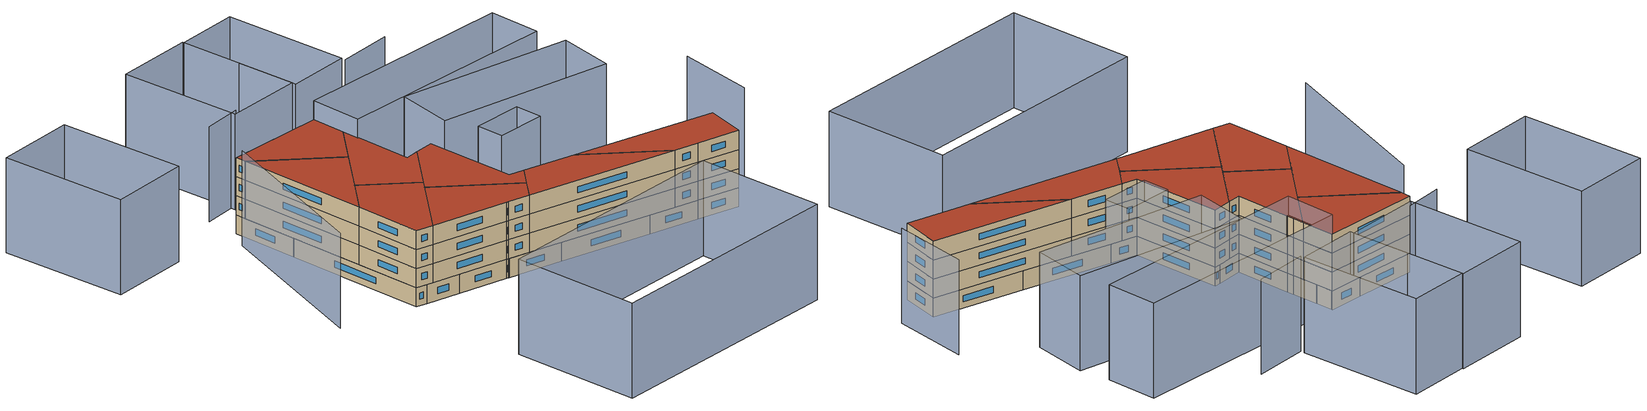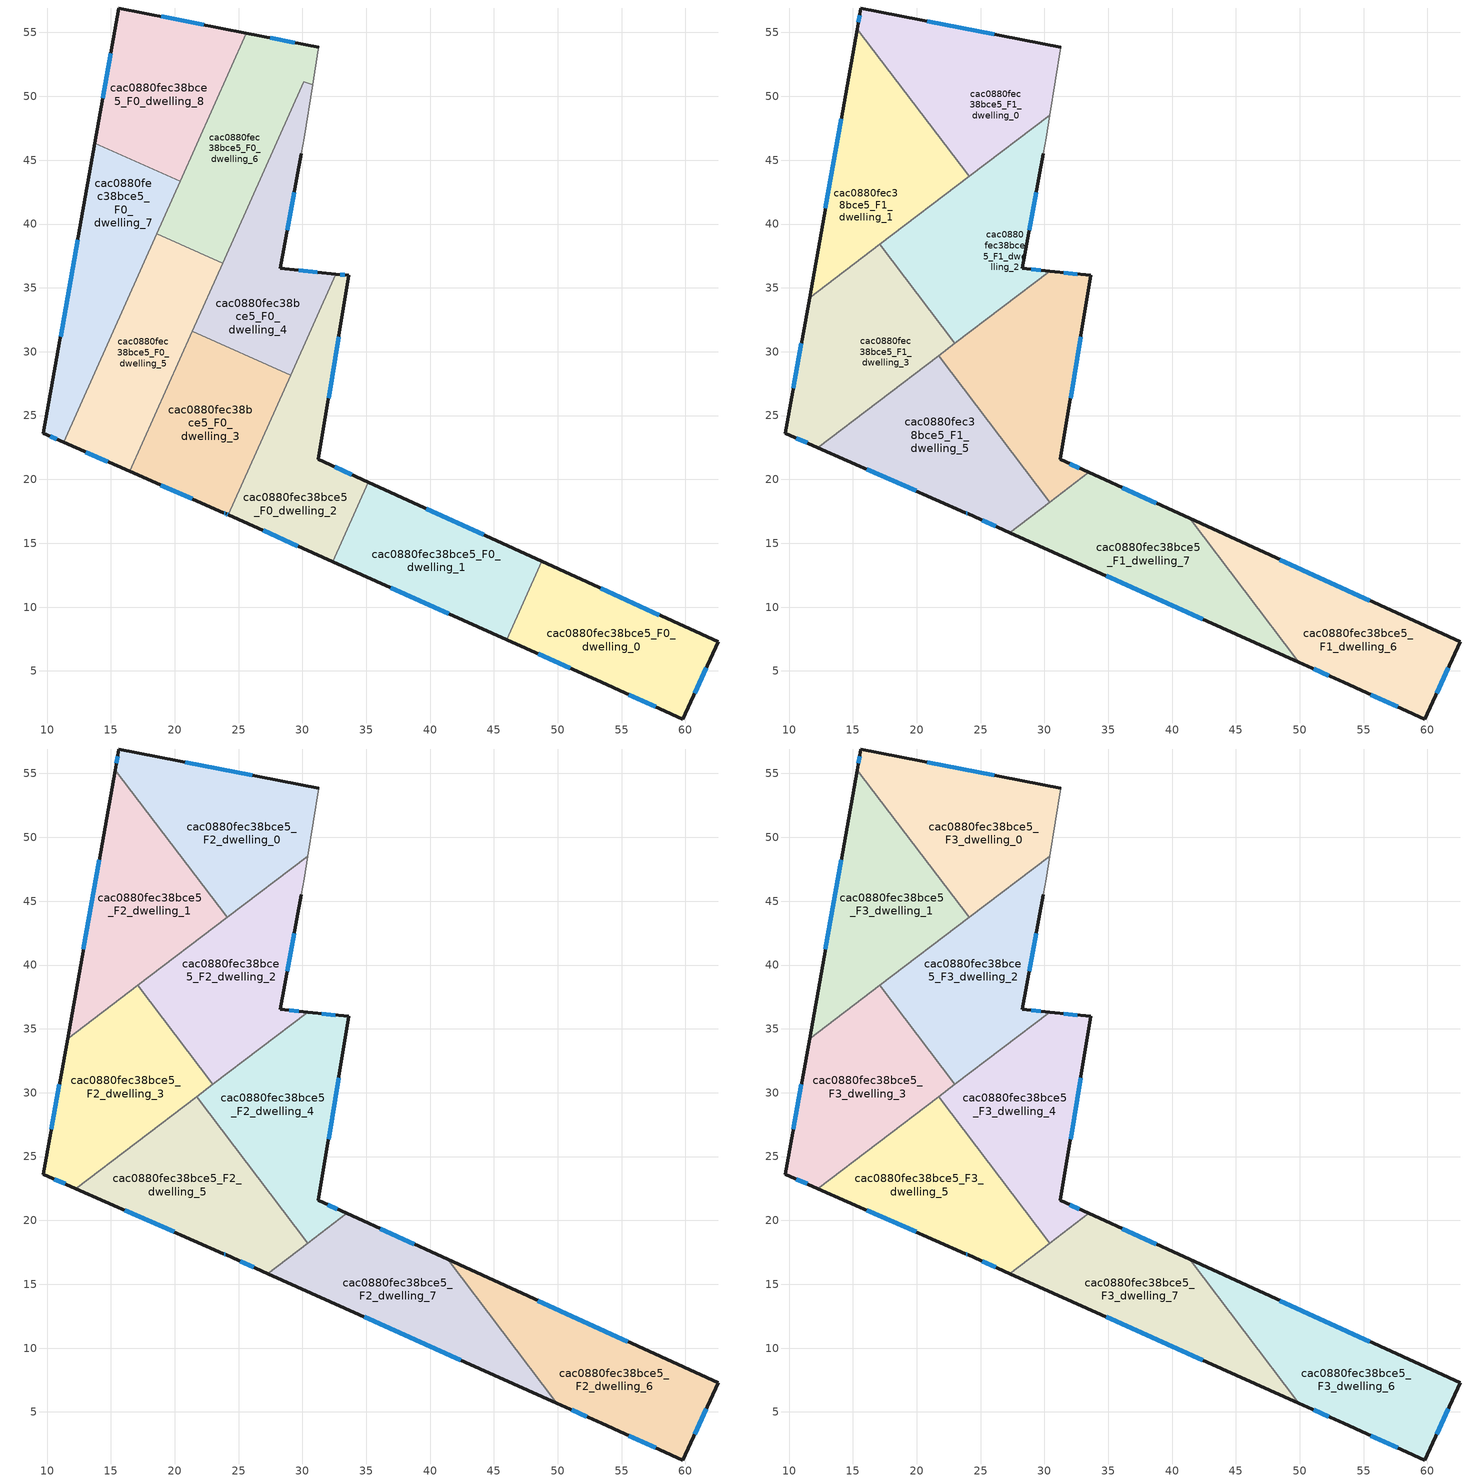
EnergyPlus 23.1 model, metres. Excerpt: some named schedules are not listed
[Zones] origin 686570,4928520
cac0880fec38bce5_F0_dwelling_0
 floor ground (EU_floor_Construction): 62.55,7.28 59.8,1.24 53.44,4.11 46,7.45 48.74,13.58 z0
 wall outside (EU_wall_Construction): 46,7.45 53.44,4.11 59.8,1.24 62.55,7.28 48.74,13.58 z0:3
 wall to cac0880fec38bce5_F0_dwelling_1 (EU_wall_Construction): 48.74,13.58 46,7.45 z0:3
 window (EU_Window_Construction): 48.48,6.33 50.96,5.22 / 57.95,9.38 53.35,11.48 / 60.72,3.25 61.63,5.26 / 55.56,3.15 57.68,2.19 z1:2
 ceiling adiabatic (EU_roof_Construction): 49.93,5.68 46.96,9.59 46,7.45 z3
cac0880fec38bce5_F0_dwelling_1
 floor ground (EU_floor_Construction): 48.74,13.58 46,7.45 32.37,13.56 35.15,19.79 z0
 wall outside (EU_wall_Construction): 48.74,13.58 35.15,19.79 / 32.37,13.56 46,7.45 z0:3
 wall to cac0880fec38bce5_F0_dwelling_2 (EU_wall_Construction): 35.15,19.79 32.37,13.56 z0:3
 window (EU_Window_Construction): 44.21,15.65 39.68,17.72 / 36.92,11.52 41.46,9.48 z1:2
 ceiling adiabatic (EU_roof_Construction): 46,7.45 46.96,9.59 41.37,16.95 35.15,19.79 32.37,13.56 z3
cac0880fec38bce5_F0_dwelling_2
 floor ground (EU_floor_Construction): 33.64,35.98 31.25,21.57 35.15,19.79 32.37,13.56 24.19,17.23 32.61,36.08 z0
 wall outside (EU_wall_Construction): 24.19,17.23 32.37,13.56 / 35.15,19.79 31.25,21.57 33.64,35.98 32.61,36.08 z0:3
 wall to cac0880fec38bce5_F0_dwelling_3 (EU_wall_Construction): 29.08,28.17 24.19,17.23 z0:3
 wall to cac0880fec38bce5_F0_dwelling_4 (EU_wall_Construction): 32.61,36.08 29.08,28.17 z0:3
 window (EU_Window_Construction): 26.92,16.01 29.65,14.78 / 33.3,36.01 32.95,36.05 / 32.05,26.37 32.84,31.18 / 33.85,20.38 32.55,20.97 z1:2
cac0880fec38bce5_F0_dwelling_3
 floor ground (EU_floor_Construction): 29.08,28.17 24.19,17.23 24.04,17.3 23.81,17.4 16.48,20.62 21.38,31.61 z0
 wall outside (EU_wall_Construction): 16.48,20.62 23.81,17.4 24.04,17.3 24.19,17.23 z0:3
 wall to cac0880fec38bce5_F0_dwelling_5 (EU_wall_Construction): 21.38,31.61 16.48,20.62 z0:3
 wall to cac0880fec38bce5_F0_dwelling_4 (EU_wall_Construction): 29.08,28.17 21.38,31.61 z0:3
 window (EU_Window_Construction): 23.89,17.36 23.96,17.33 / 18.92,19.55 21.37,18.47 / 24.09,17.28 24.14,17.25 z1:2
cac0880fec38bce5_F0_dwelling_4
 floor ground (EU_floor_Construction): 30.8,50.92 30.13,46.75 29.89,45.5 28.26,36.52 32.61,36.08 29.08,28.17 21.38,31.61 30.11,51.14 z0
 wall outside (EU_wall_Construction): 32.61,36.08 28.26,36.52 29.89,45.5 z0:3
 wall to cac0880fec38bce5_F0_dwelling_6 (EU_wall_Construction): 30.8,50.92 30.11,51.14 23.76,36.92 z0:3
 wall adiabatic (EU_wall_Construction): 29.89,45.5 30.13,46.75 30.8,50.92 z0:3
 wall to cac0880fec38bce5_F0_dwelling_5 (EU_wall_Construction): 23.76,36.92 21.38,31.6 z0:3
 window (EU_Window_Construction): 28.8,39.51 29.35,42.51 / 31.16,36.23 29.71,36.37 z1:2
cac0880fec38bce5_F0_dwelling_5
 floor ground (EU_floor_Construction): 23.76,36.92 16.48,20.62 11.3,22.91 18.59,39.23 z0
 wall outside (EU_wall_Construction): 11.3,22.91 16.48,20.62 z0:3
 wall to cac0880fec38bce5_F0_dwelling_6 (EU_wall_Construction): 23.76,36.92 18.59,39.23 z0:3
 wall to cac0880fec38bce5_F0_dwelling_7 (EU_wall_Construction): 18.59,39.23 11.3,22.91 z0:3
 window (EU_Window_Construction): 13.03,22.14 14.75,21.38 z1:2
cac0880fec38bce5_F0_dwelling_6
 floor ground (EU_floor_Construction): 31.27,53.84 31.25,53.7 30.8,50.92 30.11,51.14 23.76,36.92 18.59,39.23 25.61,54.95 z0
 wall outside (EU_wall_Construction): 31.27,53.84 25.61,54.95 z0:3
 wall adiabatic (EU_wall_Construction): 30.8,50.92 31.25,53.7 31.27,53.84 z0:3
 wall to cac0880fec38bce5_F0_dwelling_8 (EU_wall_Construction): 25.61,54.95 20.43,43.35 z0:3
 wall to cac0880fec38bce5_F0_dwelling_7 (EU_wall_Construction): 20.43,43.35 18.59,39.23 z0:3
 window (EU_Window_Construction): 29.38,54.21 27.5,54.58 z1:2
cac0880fec38bce5_F0_dwelling_7
 floor ground (EU_floor_Construction): 20.43,43.35 11.3,22.91 9.72,23.6 13.75,46.33 z0
 wall outside (EU_wall_Construction): 13.75,46.33 9.72,23.6 11.3,22.91 z0:3
 wall to cac0880fec38bce5_F0_dwelling_8 (EU_wall_Construction): 20.43,43.35 13.75,46.33 z0:3
 window (EU_Window_Construction): 12.41,38.75 11.06,31.17 / 10.25,23.37 10.77,23.14 z1:2
cac0880fec38bce5_F0_dwelling_8
 floor ground (EU_floor_Construction): 25.61,54.95 20.43,43.35 13.75,46.33 15.63,56.92 z0
 wall outside (EU_wall_Construction): 25.61,54.95 15.63,56.92 13.75,46.33 z0:3
 window (EU_Window_Construction): 15,53.39 14.38,49.86 / 22.28,55.61 18.96,56.26 z1:2
cac0880fec38bce5_F1_dwelling_0
 floor to cac0880fec38bce5_F0_dwelling_6 (EU_floor_Construction): 31.27,53.84 30.8,50.92 30.11,51.14 28.18,46.82 24.11,43.72 21.89,46.64 25.61,54.95 z3
 floor to cac0880fec38bce5_F0_dwelling_8 (EU_floor_Construction): 25.61,54.95 21.89,46.64 15.34,55.26 15.63,56.92 z3
 floor to cac0880fec38bce5_F0_dwelling_4 (EU_floor_Construction): 30.8,50.92 30.42,48.52 28.18,46.82 30.11,51.14 z3
 wall outside (EU_wall_Construction): 31.27,53.84 15.63,56.92 15.34,55.26 z3:6
 wall adiabatic (EU_wall_Construction): 30.42,48.52 31.27,53.84 z3:6
 wall to cac0880fec38bce5_F1_dwelling_1 (EU_wall_Construction): 15.34,55.26 24.11,43.72 z3:6
 wall to cac0880fec38bce5_F1_dwelling_2 (EU_wall_Construction): 24.11,43.72 30.42,48.52 z3:6
 window (EU_Window_Construction): 26.06,54.86 20.84,55.89 / 15.53,56.37 15.43,55.81 z4:5
cac0880fec38bce5_F1_dwelling_1
 floor to cac0880fec38bce5_F0_dwelling_7 (EU_floor_Construction): 20.43,43.35 18.79,39.68 11.61,34.22 13.75,46.33 z3
 floor to cac0880fec38bce5_F0_dwelling_8 (EU_floor_Construction): 15.34,55.26 21.89,46.64 20.43,43.35 13.75,46.33 z3
 floor to cac0880fec38bce5_F0_dwelling_6 (EU_floor_Construction): 21.9,46.63 24.11,43.73 18.79,39.68 z3
 wall outside (EU_wall_Construction): 15.34,55.26 11.6,34.22 z3:6
 wall to cac0880fec38bce5_F1_dwelling_3 (EU_wall_Construction): 11.6,34.22 17.1,38.4 z3:6
 wall to cac0880fec38bce5_F1_dwelling_2 (EU_wall_Construction): 17.1,38.4 24.11,43.73 z3:6
 window (EU_Window_Construction): 14.09,48.25 12.85,41.24 z4:5
cac0880fec38bce5_F1_dwelling_2
 floor to cac0880fec38bce5_F0_dwelling_4 (EU_floor_Construction): 30.42,48.52 30.13,46.75 29.89,45.5 28.26,36.52 30.43,36.3 23.19,30.8 22.72,31.01 21.71,32.34 28.18,46.82 z3
 floor to cac0880fec38bce5_F0_dwelling_6 (EU_floor_Construction): 28.18,46.82 23.76,36.92 18.59,39.23 18.79,39.68 z3
 floor to cac0880fec38bce5_F0_dwelling_3 (EU_floor_Construction): 23.19,30.8 22.99,30.65 22.72,31.01 z3
 floor to cac0880fec38bce5_F0_dwelling_5 (EU_floor_Construction): 23.76,36.92 21.71,32.34 17.8,37.47 18.59,39.23 z3
 floor to cac0880fec38bce5_F0_dwelling_7 (EU_floor_Construction): 18.79,39.68 17.8,37.47 17.1,38.4 z3
 wall outside (EU_wall_Construction): 30.43,36.3 28.26,36.52 29.89,45.5 z3:6
 wall to cac0880fec38bce5_F1_dwelling_3 (EU_wall_Construction): 17.1,38.4 22.99,30.65 z3:6
 wall adiabatic (EU_wall_Construction): 29.89,45.5 30.13,46.75 30.42,48.52 z3:6
 wall to cac0880fec38bce5_F1_dwelling_4 (EU_wall_Construction): 22.99,30.65 30.43,36.3 z3:6
 window (EU_Window_Construction): 28.8,39.51 29.35,42.51 / 29.71,36.37 28.98,36.45 z4:5
cac0880fec38bce5_F1_dwelling_3
 floor to cac0880fec38bce5_F0_dwelling_5 (EU_floor_Construction): 17.8,37.47 21.71,32.34 19.91,28.31 12.25,22.49 11.3,22.91 z3
 floor to cac0880fec38bce5_F0_dwelling_7 (EU_floor_Construction): 17.1,38.4 17.8,37.47 11.3,22.91 9.72,23.6 11.61,34.22 z3
 floor to cac0880fec38bce5_F0_dwelling_3 (EU_floor_Construction): 22.72,31.01 22.99,30.65 19.91,28.31 21.38,31.6 z3
 floor to cac0880fec38bce5_F0_dwelling_4 (EU_floor_Construction): 21.71,32.34 22.72,31.01 21.38,31.6 z3
 wall outside (EU_wall_Construction): 11.6,34.22 9.72,23.6 12.25,22.49 z3:6
 wall to cac0880fec38bce5_F1_dwelling_5 (EU_wall_Construction): 12.25,22.49 21.72,29.68 z3:6
 wall to cac0880fec38bce5_F1_dwelling_4 (EU_wall_Construction): 21.72,29.68 22.99,30.65 z3:6
 window (EU_Window_Construction): 10.56,23.23 11.41,22.86 / 10.98,30.68 10.35,27.14 z4:5
cac0880fec38bce5_F1_dwelling_4
 floor to cac0880fec38bce5_F0_dwelling_2 (EU_floor_Construction): 33.64,35.98 31.25,21.57 33.48,20.55 30.43,18.23 26.78,23.03 32.61,36.08 z3
 floor to cac0880fec38bce5_F0_dwelling_4 (EU_floor_Construction): 32.61,36.08 29.08,28.17 23.19,30.8 30.43,36.3 z3
 floor to cac0880fec38bce5_F0_dwelling_3 (EU_floor_Construction): 29.08,28.17 26.78,23.03 21.72,29.68 23.19,30.8 z3
 wall outside (EU_wall_Construction): 33.48,20.55 31.25,21.57 33.64,35.98 30.43,36.3 z3:6
 wall to cac0880fec38bce5_F1_dwelling_5 (EU_wall_Construction): 21.72,29.68 30.43,18.23 z3:6
 wall to cac0880fec38bce5_F1_dwelling_7 (EU_wall_Construction): 30.43,18.23 33.48,20.55 z3:6
 window (EU_Window_Construction): 32.57,36.09 31.5,36.19 / 32.05,26.37 32.84,31.18 / 32.74,20.89 31.99,21.23 z4:5
cac0880fec38bce5_F1_dwelling_5
 floor to cac0880fec38bce5_F0_dwelling_3 (EU_floor_Construction): 21.72,29.68 26.78,23.03 24.19,17.23 24.04,17.3 23.81,17.4 16.48,20.62 19.91,28.31 z3
 floor to cac0880fec38bce5_F0_dwelling_2 (EU_floor_Construction): 26.78,23.03 30.43,18.23 27.29,15.84 24.19,17.23 z3
 floor to cac0880fec38bce5_F0_dwelling_5 (EU_floor_Construction): 19.91,28.31 16.48,20.62 12.25,22.49 z3
 wall outside (EU_wall_Construction): 12.25,22.49 23.81,17.4 24.04,17.3 27.29,15.84 z3:6
 wall to cac0880fec38bce5_F1_dwelling_7 (EU_wall_Construction): 27.29,15.84 30.43,18.23 z3:6
 window (EU_Window_Construction): 16.11,20.79 19.96,19.09 / 25.12,16.81 26.21,16.33 / 23.89,17.36 23.96,17.33 z4:5
cac0880fec38bce5_F1_dwelling_6
 floor to cac0880fec38bce5_F0_dwelling_0 (EU_floor_Construction): 62.55,7.28 59.8,1.24 53.44,4.11 49.93,5.68 46.96,9.59 48.74,13.58 z3
 floor to cac0880fec38bce5_F0_dwelling_1 (EU_floor_Construction): 48.74,13.58 46.96,9.59 41.37,16.95 z3
 wall outside (EU_wall_Construction): 49.93,5.68 53.44,4.11 59.8,1.24 62.55,7.28 41.37,16.95 z3:6
 wall to cac0880fec38bce5_F1_dwelling_7 (EU_wall_Construction): 41.37,16.95 49.93,5.68 z3:6
 window (EU_Window_Construction): 55.49,10.5 48.43,13.73 / 60.72,3.25 61.63,5.26 / 55.56,3.15 57.68,2.19 / 51.1,5.16 52.27,4.63 z4:5
cac0880fec38bce5_F1_dwelling_7
 floor to cac0880fec38bce5_F0_dwelling_2 (EU_floor_Construction): 35.15,19.79 32.37,13.56 27.29,15.84 33.48,20.55 z3
 floor adiabatic (EU_floor_Construction): 41.37,16.95 49.93,5.68 32.37,13.56 35.15,19.79 z3
 wall outside (EU_wall_Construction): 27.29,15.84 49.93,5.68 / 41.37,16.95 33.48,20.55 z3:6
 window (EU_Window_Construction): 34.84,12.45 42.39,9.07 / 38.74,18.15 36.11,19.35 z4:5
cac0880fec38bce5_F2_dwelling_0
 floor to cac0880fec38bce5_F1_dwelling_0 (EU_floor_Construction): 31.27,53.84 30.42,48.52 24.11,43.72 15.34,55.26 15.63,56.92 z6
 wall outside (EU_wall_Construction): 31.27,53.84 15.63,56.92 15.34,55.26 z6:9
 wall adiabatic (EU_wall_Construction): 30.42,48.52 31.27,53.84 z6:9
 wall to cac0880fec38bce5_F2_dwelling_1 (EU_wall_Construction): 15.34,55.26 24.11,43.72 z6:9
 wall to cac0880fec38bce5_F2_dwelling_2 (EU_wall_Construction): 24.11,43.72 30.42,48.52 z6:9
 window (EU_Window_Construction): 26.06,54.86 20.84,55.89 / 15.53,56.37 15.43,55.81 z7:8
cac0880fec38bce5_F2_dwelling_1
 floor to cac0880fec38bce5_F1_dwelling_1 (EU_floor_Construction): 15.34,55.26 24.11,43.72 11.6,34.22 z6
 wall outside (EU_wall_Construction): 15.34,55.26 11.6,34.22 z6:9
 wall to cac0880fec38bce5_F2_dwelling_3 (EU_wall_Construction): 11.6,34.22 17.1,38.4 z6:9
 wall to cac0880fec38bce5_F2_dwelling_2 (EU_wall_Construction): 17.1,38.4 24.11,43.73 z6:9
 window (EU_Window_Construction): 14.09,48.25 12.85,41.24 z7:8
cac0880fec38bce5_F2_dwelling_2
 floor to cac0880fec38bce5_F1_dwelling_2 (EU_floor_Construction): 30.42,48.52 30.13,46.75 29.89,45.5 28.26,36.52 30.43,36.3 22.99,30.65 17.1,38.4 z6
 wall outside (EU_wall_Construction): 30.43,36.3 28.26,36.52 29.89,45.5 z6:9
 wall to cac0880fec38bce5_F2_dwelling_3 (EU_wall_Construction): 17.1,38.4 22.99,30.65 z6:9
 wall adiabatic (EU_wall_Construction): 29.89,45.5 30.13,46.75 30.42,48.52 z6:9
 wall to cac0880fec38bce5_F2_dwelling_4 (EU_wall_Construction): 22.99,30.65 30.43,36.3 z6:9
 window (EU_Window_Construction): 28.8,39.51 29.35,42.51 / 29.71,36.37 28.98,36.45 z7:8
cac0880fec38bce5_F2_dwelling_3
 floor to cac0880fec38bce5_F1_dwelling_3 (EU_floor_Construction): 17.1,38.4 22.99,30.65 12.25,22.49 9.72,23.6 11.6,34.22 z6
 wall outside (EU_wall_Construction): 11.6,34.22 9.72,23.6 12.25,22.49 z6:9
 wall to cac0880fec38bce5_F2_dwelling_5 (EU_wall_Construction): 12.25,22.49 21.72,29.68 z6:9
 wall to cac0880fec38bce5_F2_dwelling_4 (EU_wall_Construction): 21.72,29.68 22.99,30.65 z6:9
 window (EU_Window_Construction): 10.56,23.23 11.41,22.86 / 10.98,30.68 10.35,27.14 z7:8
cac0880fec38bce5_F2_dwelling_4
 floor to cac0880fec38bce5_F1_dwelling_4 (EU_floor_Construction): 33.64,35.98 31.25,21.57 33.48,20.55 30.43,18.23 21.72,29.68 30.43,36.3 z6
 wall outside (EU_wall_Construction): 33.48,20.55 31.25,21.57 33.64,35.98 30.43,36.3 z6:9
 wall to cac0880fec38bce5_F2_dwelling_5 (EU_wall_Construction): 21.72,29.68 30.43,18.23 z6:9
 wall to cac0880fec38bce5_F2_dwelling_7 (EU_wall_Construction): 30.43,18.23 33.48,20.55 z6:9
 window (EU_Window_Construction): 32.57,36.09 31.5,36.19 / 32.05,26.37 32.84,31.18 / 32.74,20.89 31.99,21.23 z7:8
cac0880fec38bce5_F2_dwelling_5
 floor to cac0880fec38bce5_F1_dwelling_5 (EU_floor_Construction): 21.72,29.68 30.43,18.23 27.29,15.84 24.04,17.3 23.81,17.4 12.25,22.49 z6
 wall outside (EU_wall_Construction): 12.25,22.49 23.81,17.4 24.04,17.3 27.29,15.84 z6:9
 wall to cac0880fec38bce5_F2_dwelling_7 (EU_wall_Construction): 27.29,15.84 30.43,18.23 z6:9
 window (EU_Window_Construction): 16.11,20.79 19.96,19.09 / 25.12,16.81 26.21,16.33 / 23.89,17.36 23.96,17.33 z7:8
cac0880fec38bce5_F2_dwelling_6
 floor to cac0880fec38bce5_F1_dwelling_6 (EU_floor_Construction): 62.55,7.28 59.8,1.24 53.44,4.11 49.93,5.68 41.37,16.95 z6
 wall outside (EU_wall_Construction): 49.93,5.68 53.44,4.11 59.8,1.24 62.55,7.28 41.37,16.95 z6:9
 wall to cac0880fec38bce5_F2_dwelling_7 (EU_wall_Construction): 41.37,16.95 49.93,5.68 z6:9
 window (EU_Window_Construction): 55.49,10.5 48.43,13.73 / 60.72,3.25 61.63,5.26 / 55.56,3.15 57.68,2.19 / 51.1,5.16 52.27,4.63 z7:8
cac0880fec38bce5_F2_dwelling_7
 floor to cac0880fec38bce5_F1_dwelling_7 (EU_floor_Construction): 41.37,16.95 49.93,5.68 27.29,15.84 33.48,20.55 z6
 wall outside (EU_wall_Construction): 27.29,15.84 49.93,5.68 / 41.37,16.95 33.48,20.55 z6:9
 window (EU_Window_Construction): 34.84,12.45 42.39,9.07 / 38.74,18.15 36.11,19.35 z7:8
cac0880fec38bce5_F3_dwelling_0
 floor to cac0880fec38bce5_F2_dwelling_0 (EU_floor_Construction): 31.27,53.84 30.42,48.52 24.11,43.72 15.34,55.26 15.63,56.92 z9
 wall outside (EU_wall_Construction): 31.27,53.84 15.63,56.92 15.34,55.26 z9:12
 wall adiabatic (EU_wall_Construction): 30.42,48.52 31.27,53.84 z9:12
 wall to cac0880fec38bce5_F3_dwelling_1 (EU_wall_Construction): 15.34,55.26 24.11,43.72 z9:12
 wall to cac0880fec38bce5_F3_dwelling_2 (EU_wall_Construction): 24.11,43.72 30.42,48.52 z9:12
 window (EU_Window_Construction): 26.06,54.86 20.84,55.89 / 15.53,56.37 15.43,55.81 z10:11
 roof outside (EU_roof_Construction): 30.42,48.52 31.27,53.84 15.63,56.92 15.34,55.26 24.11,43.72 z12
cac0880fec38bce5_F3_dwelling_1
 floor to cac0880fec38bce5_F2_dwelling_1 (EU_floor_Construction): 15.34,55.26 24.11,43.72 11.6,34.22 z9
 wall outside (EU_wall_Construction): 15.34,55.26 11.6,34.22 z9:12
 wall to cac0880fec38bce5_F3_dwelling_3 (EU_wall_Construction): 11.6,34.22 17.1,38.4 z9:12
 wall to cac0880fec38bce5_F3_dwelling_2 (EU_wall_Construction): 17.1,38.4 24.11,43.73 z9:12
 window (EU_Window_Construction): 14.09,48.25 12.85,41.24 z10:11
 roof outside (EU_roof_Construction): 24.11,43.72 15.34,55.26 11.6,34.22 z12
cac0880fec38bce5_F3_dwelling_2
 floor to cac0880fec38bce5_F2_dwelling_2 (EU_floor_Construction): 30.42,48.52 30.13,46.75 29.89,45.5 28.26,36.52 30.43,36.3 22.99,30.65 17.1,38.4 z9
 wall outside (EU_wall_Construction): 30.43,36.3 28.26,36.52 29.89,45.5 z9:12
 wall to cac0880fec38bce5_F3_dwelling_3 (EU_wall_Construction): 17.1,38.4 22.99,30.65 z9:12
 wall adiabatic (EU_wall_Construction): 29.89,45.5 30.13,46.75 30.42,48.52 z9:12
 wall to cac0880fec38bce5_F3_dwelling_4 (EU_wall_Construction): 22.99,30.65 30.43,36.3 z9:12
 window (EU_Window_Construction): 28.8,39.51 29.35,42.51 / 29.71,36.37 28.98,36.45 z10:11
 roof outside (EU_roof_Construction): 30.43,36.3 28.26,36.52 29.89,45.5 30.13,46.75 30.42,48.52 17.1,38.4 22.99,30.65 z12
cac0880fec38bce5_F3_dwelling_3
 floor to cac0880fec38bce5_F2_dwelling_3 (EU_floor_Construction): 17.1,38.4 22.99,30.65 12.25,22.49 9.72,23.6 11.6,34.22 z9
 wall outside (EU_wall_Construction): 11.6,34.22 9.72,23.6 12.25,22.49 z9:12
 wall to cac0880fec38bce5_F3_dwelling_5 (EU_wall_Construction): 12.25,22.49 21.72,29.68 z9:12
 wall to cac0880fec38bce5_F3_dwelling_4 (EU_wall_Construction): 21.72,29.68 22.99,30.65 z9:12
 window (EU_Window_Construction): 10.56,23.23 11.41,22.86 / 10.98,30.68 10.35,27.14 z10:11
 roof outside (EU_roof_Construction): 22.99,30.65 17.1,38.4 11.6,34.22 9.72,23.6 12.25,22.49 z12
cac0880fec38bce5_F3_dwelling_4
 floor to cac0880fec38bce5_F2_dwelling_4 (EU_floor_Construction): 33.64,35.98 31.25,21.57 33.48,20.55 30.43,18.23 21.72,29.68 30.43,36.3 z9
 wall outside (EU_wall_Construction): 33.48,20.55 31.25,21.57 33.64,35.98 30.43,36.3 z9:12
 wall to cac0880fec38bce5_F3_dwelling_5 (EU_wall_Construction): 21.72,29.68 30.43,18.23 z9:12
 wall to cac0880fec38bce5_F3_dwelling_7 (EU_wall_Construction): 30.43,18.23 33.48,20.55 z9:12
 window (EU_Window_Construction): 32.57,36.09 31.5,36.19 / 32.05,26.37 32.84,31.18 / 32.74,20.89 31.99,21.23 z10:11
 roof outside (EU_roof_Construction): 33.48,20.55 31.25,21.57 33.64,35.98 30.43,36.3 21.72,29.68 30.43,18.23 z12
cac0880fec38bce5_F3_dwelling_5
 floor to cac0880fec38bce5_F2_dwelling_5 (EU_floor_Construction): 21.72,29.68 30.43,18.23 27.29,15.84 24.04,17.3 23.81,17.4 12.25,22.49 z9
 wall outside (EU_wall_Construction): 12.25,22.49 23.81,17.4 24.04,17.3 27.29,15.84 z9:12
 wall to cac0880fec38bce5_F3_dwelling_7 (EU_wall_Construction): 27.29,15.84 30.43,18.23 z9:12
 window (EU_Window_Construction): 16.11,20.79 19.96,19.09 / 25.12,16.81 26.21,16.33 / 23.89,17.36 23.96,17.33 z10:11
 roof outside (EU_roof_Construction): 30.43,18.23 21.72,29.68 12.25,22.49 23.81,17.4 24.04,17.3 27.29,15.84 z12
cac0880fec38bce5_F3_dwelling_6
 floor to cac0880fec38bce5_F2_dwelling_6 (EU_floor_Construction): 62.55,7.28 59.8,1.24 53.44,4.11 49.93,5.68 41.37,16.95 z9
 wall outside (EU_wall_Construction): 49.93,5.68 53.44,4.11 59.8,1.24 62.55,7.28 41.37,16.95 z9:12
 wall to cac0880fec38bce5_F3_dwelling_7 (EU_wall_Construction): 41.37,16.95 49.93,5.68 z9:12
 window (EU_Window_Construction): 55.49,10.5 48.43,13.73 / 60.72,3.25 61.63,5.26 / 55.56,3.15 57.68,2.19 / 51.1,5.16 52.27,4.63 z10:11
 roof outside (EU_roof_Construction): 59.8,1.24 62.55,7.28 41.37,16.95 49.93,5.68 53.44,4.11 z12
cac0880fec38bce5_F3_dwelling_7
 floor to cac0880fec38bce5_F2_dwelling_7 (EU_floor_Construction): 41.37,16.95 49.93,5.68 27.29,15.84 33.48,20.55 z9
 wall outside (EU_wall_Construction): 27.29,15.84 49.93,5.68 / 41.37,16.95 33.48,20.55 z9:12
 window (EU_Window_Construction): 34.84,12.45 42.39,9.07 / 38.74,18.15 36.11,19.35 z10:11
 roof outside (EU_roof_Construction): 49.93,5.68 41.37,16.95 33.48,20.55 27.29,15.84 z12
shading: 66.39,4.44 70.5,16.35 / 12.87,54.31 -1.51,29.22 / 23.13,61.68 16.77,62.14 / 53.41,55.68 44.43,56.74 / 41.1,-23.13 1.54,-17.04 / 1.54,-17.04 4.73,3.64 / 4.73,3.64 44.29,-2.46 / 44.29,-2.46 41.1,-23.13 / 43.93,24.23 35.93,25.66 / 35.93,25.66 36.71,30 / 36.71,30 44.71,28.57 / 44.71,28.57 43.93,24.23 / 62.56,24.82 35.73,34.94 / 35.73,34.94 38.99,43.61 / 38.99,43.61 65.83,33.48 / 65.83,33.48 62.56,24.82 / 67.62,46.72 66,38.43 / 66,38.43 29.65,45.55 / 29.65,45.55 31.27,53.84 / 31.27,53.84 67.62,46.72 / 34.38,58.7 37.04,78.8 / 37.04,78.8 47.16,77.46 / 47.16,77.46 44.5,57.37 / 44.5,57.37 34.38,58.7 / 37.06,78.96 34.47,59.36 / 34.47,59.36 21.92,61.02 / 21.92,61.02 24.51,80.62 / 24.51,80.62 37.06,78.96 / 6.67,79.8 4.1,59.34 / 4.1,59.34 -8.87,60.96 / -8.87,60.96 -6.31,81.43 / -6.31,81.43 6.67,79.8 z0:15
[Building]
EU S2 Campaign: North Axis=0; Terrain=City; Solar Distribution=FullExterior
[Site:Location]
Bologna: Latitude=44.5; Longitude=11.25; Time Zone=1; Elevation=37
[SizingPeriod:WeatherFileDays]
AnnualSizingPeriod: Begin Month=1; Begin Day of Month=1; End Month=12; End Day of Month=31; Day of Week for Start Day=Monday; Use Weather File Daylight Saving Period=No; Use Weather File Rain and Snow Indicators=No
[MATERIAL]
EU_InternalMass_Material: Roughness=MediumRough; Thickness=0.1; Conductivity=1; Density=1800; Specific Heat=900; Thermal Absorptance=0.9; Solar Absorptance=0.7; Visible Absorptance=0.7
[MATERIAL:NOMASS] Roughness=MediumRough; Thermal Absorptance=0.9; Solar Absorptance=0.7; Visible Absorptance=0.7
Name | Thermal Resistance
EU_wall_NoMass | 0.937881
EU_roof_NoMass | 0.548572
EU_floor_NoMass | 0.71348
[WINDOWMATERIAL:SIMPLEGLAZINGSYSTEM]
EU_Window_SimpleGlazing: UFactor=4.25633; Solar Heat Gain Coefficient=0.85; Visible Transmittance=0.85
[CONSTRUCTION]
EU_wall_Construction: EU_wall_NoMass
EU_roof_Construction: EU_roof_NoMass
EU_floor_Construction: EU_floor_NoMass
EU_Window_Construction: EU_Window_SimpleGlazing
EU_InternalMass_Construction: EU_InternalMass_Material
[ZONE] Type=1; Multiplier=1; Ceiling Height=autocalculate; Floor Area=autocalculate; Part of Total Floor Area=Yes
Name | Volume
cac0880fec38bce5_F0_dwelling_0 | 303.433
cac0880fec38bce5_F1_dwelling_0; cac0880fec38bce5_F2_dwelling_0; cac0880fec38bce5_F3_dwelling_0; cac0880fec38bce5_F1_dwelling_2; cac0880fec38bce5_F2_dwelling_2; cac0880fec38bce5_F3_dwelling_2 | 341.364
cac0880fec38bce5_F0_dwelling_1 | 303.434
cac0880fec38bce5_F1_dwelling_1; cac0880fec38bce5_F2_dwelling_1; cac0880fec38bce5_F3_dwelling_1 | 341.353
cac0880fec38bce5_F0_dwelling_2 | 303.387
cac0880fec38bce5_F0_dwelling_3 | 303.419
cac0880fec38bce5_F1_dwelling_3; cac0880fec38bce5_F2_dwelling_3; cac0880fec38bce5_F3_dwelling_3 | 341.348
cac0880fec38bce5_F0_dwelling_4 | 300.338
cac0880fec38bce5_F1_dwelling_4; cac0880fec38bce5_F2_dwelling_4; cac0880fec38bce5_F3_dwelling_4 | 341.35
cac0880fec38bce5_F0_dwelling_5 | 303.455
cac0880fec38bce5_F1_dwelling_5; cac0880fec38bce5_F2_dwelling_5; cac0880fec38bce5_F3_dwelling_5 | 341.333
cac0880fec38bce5_F0_dwelling_6 | 306.546
cac0880fec38bce5_F1_dwelling_6; cac0880fec38bce5_F2_dwelling_6; cac0880fec38bce5_F3_dwelling_6 | 341.358
cac0880fec38bce5_F0_dwelling_7 | 303.424
cac0880fec38bce5_F1_dwelling_7; cac0880fec38bce5_F2_dwelling_7; cac0880fec38bce5_F3_dwelling_7 | 341.351
cac0880fec38bce5_F0_dwelling_8 | 303.414
[INTERNALMASS] Construction=EU_InternalMass_Construction
Name | Zone or ZoneList | Surface Area
cac0880fec38bce5_F0_dwelling_0_EU_InternalMass | cac0880fec38bce5_F0_dwelling_0 | 101.144
cac0880fec38bce5_F0_dwelling_1_EU_InternalMass | cac0880fec38bce5_F0_dwelling_1 | 101.145
cac0880fec38bce5_F0_dwelling_2_EU_InternalMass | cac0880fec38bce5_F0_dwelling_2 | 101.129
cac0880fec38bce5_F0_dwelling_3_EU_InternalMass | cac0880fec38bce5_F0_dwelling_3 | 101.141
cac0880fec38bce5_F0_dwelling_4_EU_InternalMass | cac0880fec38bce5_F0_dwelling_4 | 100.121
cac0880fec38bce5_F0_dwelling_5_EU_InternalMass | cac0880fec38bce5_F0_dwelling_5 | 101.153
cac0880fec38bce5_F0_dwelling_6_EU_InternalMass | cac0880fec38bce5_F0_dwelling_6 | 102.175
cac0880fec38bce5_F0_dwelling_7_EU_InternalMass | cac0880fec38bce5_F0_dwelling_7 | 101.144
cac0880fec38bce5_F0_dwelling_8_EU_InternalMass | cac0880fec38bce5_F0_dwelling_8 | 101.135
cac0880fec38bce5_F1_dwelling_0_EU_InternalMass | cac0880fec38bce5_F1_dwelling_0 | 113.789
cac0880fec38bce5_F1_dwelling_1_EU_InternalMass | cac0880fec38bce5_F1_dwelling_1 | 113.784
cac0880fec38bce5_F1_dwelling_2_EU_InternalMass | cac0880fec38bce5_F1_dwelling_2 | 113.788
cac0880fec38bce5_F1_dwelling_3_EU_InternalMass | cac0880fec38bce5_F1_dwelling_3 | 113.783
cac0880fec38bce5_F1_dwelling_4_EU_InternalMass | cac0880fec38bce5_F1_dwelling_4 | 113.788
cac0880fec38bce5_F1_dwelling_5_EU_InternalMass | cac0880fec38bce5_F1_dwelling_5 | 113.778
cac0880fec38bce5_F1_dwelling_6_EU_InternalMass | cac0880fec38bce5_F1_dwelling_6 | 113.786
cac0880fec38bce5_F1_dwelling_7_EU_InternalMass | cac0880fec38bce5_F1_dwelling_7 | 113.784
cac0880fec38bce5_F2_dwelling_0_EU_InternalMass | cac0880fec38bce5_F2_dwelling_0 | 113.789
cac0880fec38bce5_F2_dwelling_1_EU_InternalMass | cac0880fec38bce5_F2_dwelling_1 | 113.784
cac0880fec38bce5_F2_dwelling_2_EU_InternalMass | cac0880fec38bce5_F2_dwelling_2 | 113.788
cac0880fec38bce5_F2_dwelling_3_EU_InternalMass | cac0880fec38bce5_F2_dwelling_3 | 113.783
cac0880fec38bce5_F2_dwelling_4_EU_InternalMass | cac0880fec38bce5_F2_dwelling_4 | 113.788
cac0880fec38bce5_F2_dwelling_5_EU_InternalMass | cac0880fec38bce5_F2_dwelling_5 | 113.778
cac0880fec38bce5_F2_dwelling_6_EU_InternalMass | cac0880fec38bce5_F2_dwelling_6 | 113.786
cac0880fec38bce5_F2_dwelling_7_EU_InternalMass | cac0880fec38bce5_F2_dwelling_7 | 113.784
cac0880fec38bce5_F3_dwelling_0_EU_InternalMass | cac0880fec38bce5_F3_dwelling_0 | 113.789
cac0880fec38bce5_F3_dwelling_1_EU_InternalMass | cac0880fec38bce5_F3_dwelling_1 | 113.784
cac0880fec38bce5_F3_dwelling_2_EU_InternalMass | cac0880fec38bce5_F3_dwelling_2 | 113.788
cac0880fec38bce5_F3_dwelling_3_EU_InternalMass | cac0880fec38bce5_F3_dwelling_3 | 113.783
cac0880fec38bce5_F3_dwelling_4_EU_InternalMass | cac0880fec38bce5_F3_dwelling_4 | 113.788
cac0880fec38bce5_F3_dwelling_5_EU_InternalMass | cac0880fec38bce5_F3_dwelling_5 | 113.778
cac0880fec38bce5_F3_dwelling_6_EU_InternalMass | cac0880fec38bce5_F3_dwelling_6 | 113.786
cac0880fec38bce5_F3_dwelling_7_EU_InternalMass | cac0880fec38bce5_F3_dwelling_7 | 113.784
[OTHEREQUIPMENT] Fuel Type=Electricity; Design Level Calculation Method=Watts/Area; Power per Zone Floor Area=1; Fraction Latent=0; Fraction Radiant=0; Fraction Lost=0; Carbon Dioxide Generation Rate=0; EndUse Subcategory=EU_Step8_InternalGains
Name | Zone or ZoneList or Space or SpaceList | Schedule
EU_Step8_InternalGain_cac0880fec38bce5_F0_dwelling_0_f000 | cac0880fec38bce5_F0_dwelling_0 | EU_Step8_GainSchedule_cac0880fec38bce5_F0_dwelling_0_f000
EU_Step8_InternalGain_cac0880fec38bce5_F0_dwelling_1_f000 | cac0880fec38bce5_F0_dwelling_1 | EU_Step8_GainSchedule_cac0880fec38bce5_F0_dwelling_1_f000
EU_Step8_InternalGain_cac0880fec38bce5_F0_dwelling_2_f000 | cac0880fec38bce5_F0_dwelling_2 | EU_Step8_GainSchedule_cac0880fec38bce5_F0_dwelling_2_f000
EU_Step8_InternalGain_cac0880fec38bce5_F0_dwelling_3_f000 | cac0880fec38bce5_F0_dwelling_3 | EU_Step8_GainSchedule_cac0880fec38bce5_F0_dwelling_3_f000
EU_Step8_InternalGain_cac0880fec38bce5_F0_dwelling_4_f000 | cac0880fec38bce5_F0_dwelling_4 | EU_Step8_GainSchedule_cac0880fec38bce5_F0_dwelling_4_f000
EU_Step8_InternalGain_cac0880fec38bce5_F0_dwelling_5_f000 | cac0880fec38bce5_F0_dwelling_5 | EU_Step8_GainSchedule_cac0880fec38bce5_F0_dwelling_5_f000
EU_Step8_InternalGain_cac0880fec38bce5_F0_dwelling_6_f000 | cac0880fec38bce5_F0_dwelling_6 | EU_Step8_GainSchedule_cac0880fec38bce5_F0_dwelling_6_f000
EU_Step8_InternalGain_cac0880fec38bce5_F0_dwelling_7_f000 | cac0880fec38bce5_F0_dwelling_7 | EU_Step8_GainSchedule_cac0880fec38bce5_F0_dwelling_7_f000
EU_Step8_InternalGain_cac0880fec38bce5_F0_dwelling_8_f000 | cac0880fec38bce5_F0_dwelling_8 | EU_Step8_GainSchedule_cac0880fec38bce5_F0_dwelling_8_f000
EU_Step8_InternalGain_cac0880fec38bce5_F1_dwelling_0_f000 | cac0880fec38bce5_F1_dwelling_0 | EU_Step8_GainSchedule_cac0880fec38bce5_F1_dwelling_0_f000
EU_Step8_InternalGain_cac0880fec38bce5_F1_dwelling_1_f000 | cac0880fec38bce5_F1_dwelling_1 | EU_Step8_GainSchedule_cac0880fec38bce5_F1_dwelling_1_f000
EU_Step8_InternalGain_cac0880fec38bce5_F1_dwelling_2_f000 | cac0880fec38bce5_F1_dwelling_2 | EU_Step8_GainSchedule_cac0880fec38bce5_F1_dwelling_2_f000
EU_Step8_InternalGain_cac0880fec38bce5_F1_dwelling_3_f000 | cac0880fec38bce5_F1_dwelling_3 | EU_Step8_GainSchedule_cac0880fec38bce5_F1_dwelling_3_f000
EU_Step8_InternalGain_cac0880fec38bce5_F1_dwelling_4_f000 | cac0880fec38bce5_F1_dwelling_4 | EU_Step8_GainSchedule_cac0880fec38bce5_F1_dwelling_4_f000
EU_Step8_InternalGain_cac0880fec38bce5_F1_dwelling_5_f000 | cac0880fec38bce5_F1_dwelling_5 | EU_Step8_GainSchedule_cac0880fec38bce5_F1_dwelling_5_f000
EU_Step8_InternalGain_cac0880fec38bce5_F1_dwelling_6_f000 | cac0880fec38bce5_F1_dwelling_6 | EU_Step8_GainSchedule_cac0880fec38bce5_F1_dwelling_6_f000
EU_Step8_InternalGain_cac0880fec38bce5_F1_dwelling_7_f000 | cac0880fec38bce5_F1_dwelling_7 | EU_Step8_GainSchedule_cac0880fec38bce5_F1_dwelling_7_f000
EU_Step8_InternalGain_cac0880fec38bce5_F2_dwelling_0_f000 | cac0880fec38bce5_F2_dwelling_0 | EU_Step8_GainSchedule_cac0880fec38bce5_F2_dwelling_0_f000
EU_Step8_InternalGain_cac0880fec38bce5_F2_dwelling_1_f000 | cac0880fec38bce5_F2_dwelling_1 | EU_Step8_GainSchedule_cac0880fec38bce5_F2_dwelling_1_f000
EU_Step8_InternalGain_cac0880fec38bce5_F2_dwelling_2_f000 | cac0880fec38bce5_F2_dwelling_2 | EU_Step8_GainSchedule_cac0880fec38bce5_F2_dwelling_2_f000
EU_Step8_InternalGain_cac0880fec38bce5_F2_dwelling_3_f000 | cac0880fec38bce5_F2_dwelling_3 | EU_Step8_GainSchedule_cac0880fec38bce5_F2_dwelling_3_f000
EU_Step8_InternalGain_cac0880fec38bce5_F2_dwelling_4_f000 | cac0880fec38bce5_F2_dwelling_4 | EU_Step8_GainSchedule_cac0880fec38bce5_F2_dwelling_4_f000
EU_Step8_InternalGain_cac0880fec38bce5_F2_dwelling_5_f000 | cac0880fec38bce5_F2_dwelling_5 | EU_Step8_GainSchedule_cac0880fec38bce5_F2_dwelling_5_f000
EU_Step8_InternalGain_cac0880fec38bce5_F2_dwelling_6_f000 | cac0880fec38bce5_F2_dwelling_6 | EU_Step8_GainSchedule_cac0880fec38bce5_F2_dwelling_6_f000
EU_Step8_InternalGain_cac0880fec38bce5_F2_dwelling_7_f000 | cac0880fec38bce5_F2_dwelling_7 | EU_Step8_GainSchedule_cac0880fec38bce5_F2_dwelling_7_f000
EU_Step8_InternalGain_cac0880fec38bce5_F3_dwelling_0_f000 | cac0880fec38bce5_F3_dwelling_0 | EU_Step8_GainSchedule_cac0880fec38bce5_F3_dwelling_0_f000
EU_Step8_InternalGain_cac0880fec38bce5_F3_dwelling_1_f000 | cac0880fec38bce5_F3_dwelling_1 | EU_Step8_GainSchedule_cac0880fec38bce5_F3_dwelling_1_f000
EU_Step8_InternalGain_cac0880fec38bce5_F3_dwelling_2_f000 | cac0880fec38bce5_F3_dwelling_2 | EU_Step8_GainSchedule_cac0880fec38bce5_F3_dwelling_2_f000
EU_Step8_InternalGain_cac0880fec38bce5_F3_dwelling_3_f000 | cac0880fec38bce5_F3_dwelling_3 | EU_Step8_GainSchedule_cac0880fec38bce5_F3_dwelling_3_f000
EU_Step8_InternalGain_cac0880fec38bce5_F3_dwelling_4_f000 | cac0880fec38bce5_F3_dwelling_4 | EU_Step8_GainSchedule_cac0880fec38bce5_F3_dwelling_4_f000
EU_Step8_InternalGain_cac0880fec38bce5_F3_dwelling_5_f000 | cac0880fec38bce5_F3_dwelling_5 | EU_Step8_GainSchedule_cac0880fec38bce5_F3_dwelling_5_f000
EU_Step8_InternalGain_cac0880fec38bce5_F3_dwelling_6_f000 | cac0880fec38bce5_F3_dwelling_6 | EU_Step8_GainSchedule_cac0880fec38bce5_F3_dwelling_6_f000
EU_Step8_InternalGain_cac0880fec38bce5_F3_dwelling_7_f000 | cac0880fec38bce5_F3_dwelling_7 | EU_Step8_GainSchedule_cac0880fec38bce5_F3_dwelling_7_f000
[ZONEVENTILATION:DESIGNFLOWRATE] Schedule=EU_AlwaysOn; Design Flow Rate Calculation Method=AirChanges/Hour; Air Changes per Hour=0.687892; Ventilation Type=Natural; Fan Pressure Rise=0; Fan Total Efficiency=1; Constant Term Coefficient=1; Temperature Term Coefficient=0; Velocity Term Coefficient=0; Velocity Squared Term Coefficient=0; Minimum Indoor Temperature=-100; Maximum Indoor Temperature=100; Delta Temperature=-100; Minimum Outdoor Temperature=-100; Maximum Outdoor Temperature=100; Maximum Wind Speed=40
Name | Zone or ZoneList or Space or SpaceList
EU_ConstantAir_cac0880fec38bce5_F0_dwelling_0 | cac0880fec38bce5_F0_dwelling_0
EU_ConstantAir_cac0880fec38bce5_F0_dwelling_1 | cac0880fec38bce5_F0_dwelling_1
EU_ConstantAir_cac0880fec38bce5_F0_dwelling_2 | cac0880fec38bce5_F0_dwelling_2
EU_ConstantAir_cac0880fec38bce5_F0_dwelling_3 | cac0880fec38bce5_F0_dwelling_3
EU_ConstantAir_cac0880fec38bce5_F0_dwelling_4 | cac0880fec38bce5_F0_dwelling_4
EU_ConstantAir_cac0880fec38bce5_F0_dwelling_5 | cac0880fec38bce5_F0_dwelling_5
EU_ConstantAir_cac0880fec38bce5_F0_dwelling_6 | cac0880fec38bce5_F0_dwelling_6
EU_ConstantAir_cac0880fec38bce5_F0_dwelling_7 | cac0880fec38bce5_F0_dwelling_7
EU_ConstantAir_cac0880fec38bce5_F0_dwelling_8 | cac0880fec38bce5_F0_dwelling_8
EU_ConstantAir_cac0880fec38bce5_F1_dwelling_0 | cac0880fec38bce5_F1_dwelling_0
EU_ConstantAir_cac0880fec38bce5_F1_dwelling_1 | cac0880fec38bce5_F1_dwelling_1
EU_ConstantAir_cac0880fec38bce5_F1_dwelling_2 | cac0880fec38bce5_F1_dwelling_2
EU_ConstantAir_cac0880fec38bce5_F1_dwelling_3 | cac0880fec38bce5_F1_dwelling_3
EU_ConstantAir_cac0880fec38bce5_F1_dwelling_4 | cac0880fec38bce5_F1_dwelling_4
EU_ConstantAir_cac0880fec38bce5_F1_dwelling_5 | cac0880fec38bce5_F1_dwelling_5
EU_ConstantAir_cac0880fec38bce5_F1_dwelling_6 | cac0880fec38bce5_F1_dwelling_6
EU_ConstantAir_cac0880fec38bce5_F1_dwelling_7 | cac0880fec38bce5_F1_dwelling_7
EU_ConstantAir_cac0880fec38bce5_F2_dwelling_0 | cac0880fec38bce5_F2_dwelling_0
EU_ConstantAir_cac0880fec38bce5_F2_dwelling_1 | cac0880fec38bce5_F2_dwelling_1
EU_ConstantAir_cac0880fec38bce5_F2_dwelling_2 | cac0880fec38bce5_F2_dwelling_2
EU_ConstantAir_cac0880fec38bce5_F2_dwelling_3 | cac0880fec38bce5_F2_dwelling_3
EU_ConstantAir_cac0880fec38bce5_F2_dwelling_4 | cac0880fec38bce5_F2_dwelling_4
EU_ConstantAir_cac0880fec38bce5_F2_dwelling_5 | cac0880fec38bce5_F2_dwelling_5
EU_ConstantAir_cac0880fec38bce5_F2_dwelling_6 | cac0880fec38bce5_F2_dwelling_6
EU_ConstantAir_cac0880fec38bce5_F2_dwelling_7 | cac0880fec38bce5_F2_dwelling_7
EU_ConstantAir_cac0880fec38bce5_F3_dwelling_0 | cac0880fec38bce5_F3_dwelling_0
EU_ConstantAir_cac0880fec38bce5_F3_dwelling_1 | cac0880fec38bce5_F3_dwelling_1
EU_ConstantAir_cac0880fec38bce5_F3_dwelling_2 | cac0880fec38bce5_F3_dwelling_2
EU_ConstantAir_cac0880fec38bce5_F3_dwelling_3 | cac0880fec38bce5_F3_dwelling_3
EU_ConstantAir_cac0880fec38bce5_F3_dwelling_4 | cac0880fec38bce5_F3_dwelling_4
EU_ConstantAir_cac0880fec38bce5_F3_dwelling_5 | cac0880fec38bce5_F3_dwelling_5
EU_ConstantAir_cac0880fec38bce5_F3_dwelling_6 | cac0880fec38bce5_F3_dwelling_6
EU_ConstantAir_cac0880fec38bce5_F3_dwelling_7 | cac0880fec38bce5_F3_dwelling_7
[HVACTEMPLATE:ZONE:IDEALLOADSAIRSYSTEM] System Availability Schedule=EU_AlwaysOn; Maximum Heating Supply Air Temperature=50; Minimum Cooling Supply Air Temperature=13; Maximum Heating Supply Air Humidity Ratio=0.0156; Minimum Cooling Supply Air Humidity Ratio=0.0077; Heating Limit=NoLimit; Cooling Limit=NoLimit; Heating Availability Schedule=EU_AlwaysOn; Cooling Availability Schedule=EU_CoolingOff; Dehumidification Control Type=ConstantSensibleHeatRatio; Cooling Sensible Heat Ratio=0.7; Dehumidification Setpoint=60; Humidification Control Type=None; Humidification Setpoint=30; Outdoor Air Method=None; Outdoor Air Flow Rate per Person=0.00944; Outdoor Air Flow Rate per Zone Floor Area=0; Outdoor Air Flow Rate per Zone=0; Demand Controlled Ventilation Type=None; Outdoor Air Economizer Type=NoEconomizer; Heat Recovery Type=None; Sensible Heat Recovery Effectiveness=0.7; Latent Heat Recovery Effectiveness=0.65
Name | Template Thermostat
cac0880fec38bce5_F0_dwelling_0 | EU_HeatOnly_cac0880fec38bce5_F0_dwelling_0
cac0880fec38bce5_F0_dwelling_1 | EU_HeatOnly_cac0880fec38bce5_F0_dwelling_1
cac0880fec38bce5_F0_dwelling_2 | EU_HeatOnly_cac0880fec38bce5_F0_dwelling_2
cac0880fec38bce5_F0_dwelling_3 | EU_HeatOnly_cac0880fec38bce5_F0_dwelling_3
cac0880fec38bce5_F0_dwelling_4 | EU_HeatOnly_cac0880fec38bce5_F0_dwelling_4
cac0880fec38bce5_F0_dwelling_5 | EU_HeatOnly_cac0880fec38bce5_F0_dwelling_5
cac0880fec38bce5_F0_dwelling_6 | EU_HeatOnly_cac0880fec38bce5_F0_dwelling_6
cac0880fec38bce5_F0_dwelling_7 | EU_HeatOnly_cac0880fec38bce5_F0_dwelling_7
cac0880fec38bce5_F0_dwelling_8 | EU_HeatOnly_cac0880fec38bce5_F0_dwelling_8
cac0880fec38bce5_F1_dwelling_0 | EU_HeatOnly_cac0880fec38bce5_F1_dwelling_0
cac0880fec38bce5_F1_dwelling_1 | EU_HeatOnly_cac0880fec38bce5_F1_dwelling_1
cac0880fec38bce5_F1_dwelling_2 | EU_HeatOnly_cac0880fec38bce5_F1_dwelling_2
cac0880fec38bce5_F1_dwelling_3 | EU_HeatOnly_cac0880fec38bce5_F1_dwelling_3
cac0880fec38bce5_F1_dwelling_4 | EU_HeatOnly_cac0880fec38bce5_F1_dwelling_4
cac0880fec38bce5_F1_dwelling_5 | EU_HeatOnly_cac0880fec38bce5_F1_dwelling_5
cac0880fec38bce5_F1_dwelling_6 | EU_HeatOnly_cac0880fec38bce5_F1_dwelling_6
cac0880fec38bce5_F1_dwelling_7 | EU_HeatOnly_cac0880fec38bce5_F1_dwelling_7
cac0880fec38bce5_F2_dwelling_0 | EU_HeatOnly_cac0880fec38bce5_F2_dwelling_0
cac0880fec38bce5_F2_dwelling_1 | EU_HeatOnly_cac0880fec38bce5_F2_dwelling_1
cac0880fec38bce5_F2_dwelling_2 | EU_HeatOnly_cac0880fec38bce5_F2_dwelling_2
cac0880fec38bce5_F2_dwelling_3 | EU_HeatOnly_cac0880fec38bce5_F2_dwelling_3
cac0880fec38bce5_F2_dwelling_4 | EU_HeatOnly_cac0880fec38bce5_F2_dwelling_4
cac0880fec38bce5_F2_dwelling_5 | EU_HeatOnly_cac0880fec38bce5_F2_dwelling_5
cac0880fec38bce5_F2_dwelling_6 | EU_HeatOnly_cac0880fec38bce5_F2_dwelling_6
cac0880fec38bce5_F2_dwelling_7 | EU_HeatOnly_cac0880fec38bce5_F2_dwelling_7
cac0880fec38bce5_F3_dwelling_0 | EU_HeatOnly_cac0880fec38bce5_F3_dwelling_0
cac0880fec38bce5_F3_dwelling_1 | EU_HeatOnly_cac0880fec38bce5_F3_dwelling_1
cac0880fec38bce5_F3_dwelling_2 | EU_HeatOnly_cac0880fec38bce5_F3_dwelling_2
cac0880fec38bce5_F3_dwelling_3 | EU_HeatOnly_cac0880fec38bce5_F3_dwelling_3
cac0880fec38bce5_F3_dwelling_4 | EU_HeatOnly_cac0880fec38bce5_F3_dwelling_4
cac0880fec38bce5_F3_dwelling_5 | EU_HeatOnly_cac0880fec38bce5_F3_dwelling_5
cac0880fec38bce5_F3_dwelling_6 | EU_HeatOnly_cac0880fec38bce5_F3_dwelling_6
cac0880fec38bce5_F3_dwelling_7 | EU_HeatOnly_cac0880fec38bce5_F3_dwelling_7
[SIZING:ZONE] Zone Cooling Design Supply Air Temperature Input Method=SupplyAirTemperature; Zone Cooling Design Supply Air Temperature=13; Zone Heating Design Supply Air Temperature Input Method=SupplyAirTemperature; Zone Heating Design Supply Air Temperature=50; Zone Cooling Design Supply Air Humidity Ratio=0.008; Zone Heating Design Supply Air Humidity Ratio=0.008; Cooling Design Air Flow Method=DesignDay; Cooling Design Air Flow Rate=0; Cooling Minimum Air Flow per Zone Floor Area=0.000762; Cooling Minimum Air Flow=0; Cooling Minimum Air Flow Fraction=0.2; Heating Design Air Flow Method=DesignDay; Heating Design Air Flow Rate=0; Heating Maximum Air Flow per Zone Floor Area=0.002032; Heating Maximum Air Flow=0.141576; Heating Maximum Air Flow Fraction=0.3; Account for Dedicated Outdoor Air System=No; Dedicated Outdoor Air System Control Strategy=NeutralSupplyAir; Dedicated Outdoor Air Low Setpoint Temperature for Design=autosize; Dedicated Outdoor Air High Setpoint Temperature for Design=autosize; Zone Load Sizing Method=Sensible Load Only No Latent Load; Zone Latent Cooling Design Supply Air Humidity Ratio Input Method=HumidityRatioDifference; Zone Cooling Design Supply Air Humidity Ratio Difference=0.005; Zone Latent Heating Design Supply Air Humidity Ratio Input Method=HumidityRatioDifference; Zone Humidification Design Supply Air Humidity Ratio Difference=0.005
cac0880fec38bce5_F0_dwelling_0; cac0880fec38bce5_F0_dwelling_1; cac0880fec38bce5_F0_dwelling_2; cac0880fec38bce5_F0_dwelling_3; cac0880fec38bce5_F0_dwelling_4; cac0880fec38bce5_F0_dwelling_5; cac0880fec38bce5_F0_dwelling_6; cac0880fec38bce5_F0_dwelling_7; cac0880fec38bce5_F0_dwelling_8; cac0880fec38bce5_F1_dwelling_0; cac0880fec38bce5_F1_dwelling_1; cac0880fec38bce5_F1_dwelling_2; cac0880fec38bce5_F1_dwelling_3; cac0880fec38bce5_F1_dwelling_4; cac0880fec38bce5_F1_dwelling_5; cac0880fec38bce5_F1_dwelling_6; cac0880fec38bce5_F1_dwelling_7; cac0880fec38bce5_F2_dwelling_0; cac0880fec38bce5_F2_dwelling_1; cac0880fec38bce5_F2_dwelling_2; cac0880fec38bce5_F2_dwelling_3; cac0880fec38bce5_F2_dwelling_4; cac0880fec38bce5_F2_dwelling_5; cac0880fec38bce5_F2_dwelling_6; cac0880fec38bce5_F2_dwelling_7; cac0880fec38bce5_F3_dwelling_0; cac0880fec38bce5_F3_dwelling_1; cac0880fec38bce5_F3_dwelling_2; cac0880fec38bce5_F3_dwelling_3; cac0880fec38bce5_F3_dwelling_4; cac0880fec38bce5_F3_dwelling_5; cac0880fec38bce5_F3_dwelling_6; cac0880fec38bce5_F3_dwelling_7
[SCHEDULE:FILE] Column Number=1; Rows to Skip at Top=0; Number of Hours of Data=8760; Column Separator=Comma; Interpolate to Timestep=No; Minutes per Item=60; Adjust Schedule for Daylight Savings=Yes
Name | File
EU_Step8_GainSchedule_cac0880fec38bce5_F0_dwelling_0_f000 | ../../schedules/cac0880fec38bce5/cac0880fec38bce5_F0_dwelling_0_f000_gain.csv
EU_Step8_GainSchedule_cac0880fec38bce5_F0_dwelling_1_f000 | ../../schedules/cac0880fec38bce5/cac0880fec38bce5_F0_dwelling_1_f000_gain.csv
EU_Step8_GainSchedule_cac0880fec38bce5_F0_dwelling_2_f000 | ../../schedules/cac0880fec38bce5/cac0880fec38bce5_F0_dwelling_2_f000_gain.csv
EU_Step8_GainSchedule_cac0880fec38bce5_F0_dwelling_3_f000 | ../../schedules/cac0880fec38bce5/cac0880fec38bce5_F0_dwelling_3_f000_gain.csv
EU_Step8_GainSchedule_cac0880fec38bce5_F0_dwelling_4_f000 | ../../schedules/cac0880fec38bce5/cac0880fec38bce5_F0_dwelling_4_f000_gain.csv
EU_Step8_GainSchedule_cac0880fec38bce5_F0_dwelling_5_f000 | ../../schedules/cac0880fec38bce5/cac0880fec38bce5_F0_dwelling_5_f000_gain.csv
EU_Step8_GainSchedule_cac0880fec38bce5_F0_dwelling_6_f000 | ../../schedules/cac0880fec38bce5/cac0880fec38bce5_F0_dwelling_6_f000_gain.csv
EU_Step8_GainSchedule_cac0880fec38bce5_F0_dwelling_7_f000 | ../../schedules/cac0880fec38bce5/cac0880fec38bce5_F0_dwelling_7_f000_gain.csv
EU_Step8_GainSchedule_cac0880fec38bce5_F0_dwelling_8_f000 | ../../schedules/cac0880fec38bce5/cac0880fec38bce5_F0_dwelling_8_f000_gain.csv
EU_Step8_GainSchedule_cac0880fec38bce5_F1_dwelling_0_f000 | ../../schedules/cac0880fec38bce5/cac0880fec38bce5_F1_dwelling_0_f000_gain.csv
EU_Step8_GainSchedule_cac0880fec38bce5_F1_dwelling_1_f000 | ../../schedules/cac0880fec38bce5/cac0880fec38bce5_F1_dwelling_1_f000_gain.csv
EU_Step8_GainSchedule_cac0880fec38bce5_F1_dwelling_2_f000 | ../../schedules/cac0880fec38bce5/cac0880fec38bce5_F1_dwelling_2_f000_gain.csv
EU_Step8_GainSchedule_cac0880fec38bce5_F1_dwelling_3_f000 | ../../schedules/cac0880fec38bce5/cac0880fec38bce5_F1_dwelling_3_f000_gain.csv
EU_Step8_GainSchedule_cac0880fec38bce5_F1_dwelling_4_f000 | ../../schedules/cac0880fec38bce5/cac0880fec38bce5_F1_dwelling_4_f000_gain.csv
EU_Step8_GainSchedule_cac0880fec38bce5_F1_dwelling_5_f000 | ../../schedules/cac0880fec38bce5/cac0880fec38bce5_F1_dwelling_5_f000_gain.csv
EU_Step8_GainSchedule_cac0880fec38bce5_F1_dwelling_6_f000 | ../../schedules/cac0880fec38bce5/cac0880fec38bce5_F1_dwelling_6_f000_gain.csv
EU_Step8_GainSchedule_cac0880fec38bce5_F1_dwelling_7_f000 | ../../schedules/cac0880fec38bce5/cac0880fec38bce5_F1_dwelling_7_f000_gain.csv
EU_Step8_GainSchedule_cac0880fec38bce5_F2_dwelling_0_f000 | ../../schedules/cac0880fec38bce5/cac0880fec38bce5_F2_dwelling_0_f000_gain.csv
EU_Step8_GainSchedule_cac0880fec38bce5_F2_dwelling_1_f000 | ../../schedules/cac0880fec38bce5/cac0880fec38bce5_F2_dwelling_1_f000_gain.csv
